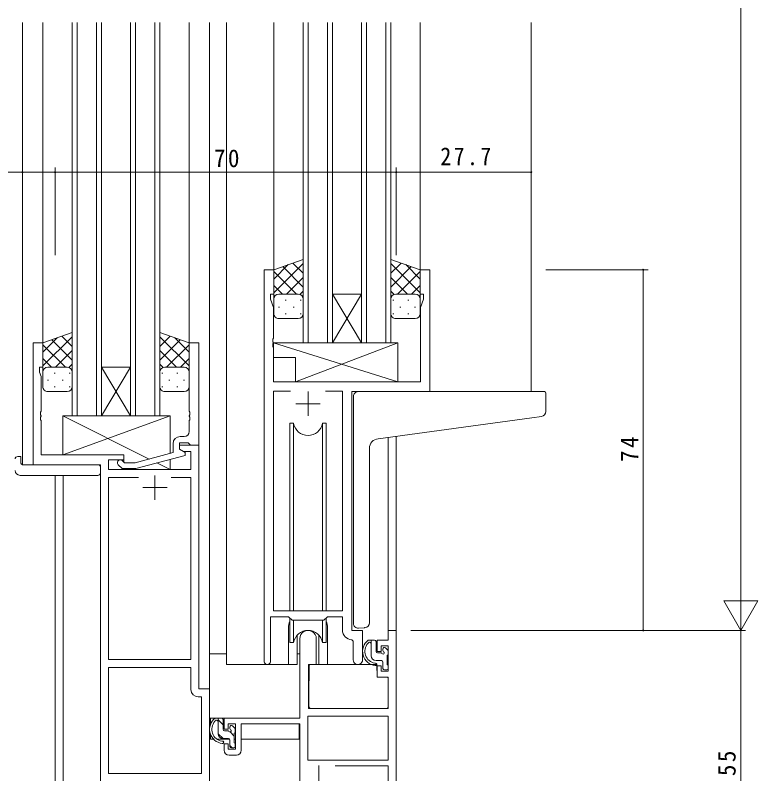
# Model space of a CAD drawing. Units: millimetres on the paper. Extents: x -420 to 373, y -297 to 267.
# Drawn here: x -312.8 to -160.4, y -209.9 to -54.3 of the extents above; entities that cross this region are included whole.
import ezdxf

# ---------------------------------------------------------------- set-up
doc = ezdxf.new("R2010")
doc.units = ezdxf.units.MM
for name, color, linetype, lineweight in [('0-3_YKK_12', 2, 'Continuous', 9), ('0-4_YKK_D', 6, 'Continuous', 9), ('0-6_YKK_13', 4, 'Continuous', 9), ('0-7_YKK_11', 7, 'Continuous', 9)]:
    doc.layers.add(name, color=color, linetype=linetype, lineweight=lineweight)
doc.styles.add('ＭＳ ゴシック', font='')
doc.styles.get('ＭＳ ゴシック').set_extended_font_data('MS Gothic')

msp = doc.modelspace()

# ---------------------------------------------------------------- linework, layer by layer
at = {"layer": '0-3_YKK_12'}
for p, q in [((-311.339, -55.751), (-311.339, -146.501)), ((-307.139, -55.751), (-307.139, -122.001)), ((-301.139, -55.751), (-301.139, -136.502)), ((-300.139, -136.502), (-300.139, -55.751)), ((-296.139, -55.751), (-296.139, -136.502)), ((-295.139, -136.502), (-295.139, -55.751)), ((-289.139, -55.751), (-289.139, -136.502)), ((-288.139, -136.502), (-288.139, -55.751)), ((-284.139, -55.751), (-284.139, -136.502)), ((-283.139, -136.502), (-283.139, -55.751)), ((-277.139, -55.751), (-277.139, -122.001)), ((-272.939, -55.751), (-272.939, -221.501)), ((-269.438, -55.751), (-269.438, -187.501)), ((-259.739, -55.751), (-259.739, -107.001)), ((-253.739, -55.751), (-253.739, -121.502)), ((-252.739, -121.502), (-252.739, -55.751)), ((-248.739, -55.751), (-248.739, -121.502)), ((-247.739, -121.502), (-247.739, -55.751)), ((-241.739, -55.751), (-241.739, -121.502)), ((-240.739, -121.502), (-240.739, -55.751)), ((-236.739, -55.751), (-236.739, -121.502)), ((-235.739, -121.502), (-235.739, -55.751)), ((-229.739, -55.751), (-229.739, -107.001)), ((-206.939, -55.751), (-206.939, -131.501)), ((-241.739, -121.502), (-247.739, -111.502)), ((-247.739, -121.502), (-241.739, -111.502)), ((-247.739, -111.502), (-241.739, -111.502)), ((-253.739, -121.502), (-247.739, -121.502)), ((-247.739, -121.502), (-241.739, -121.502)), ((-241.739, -121.502), (-235.739, -121.502)), ((-289.139, -136.502), (-295.139, -126.502)), ((-295.139, -136.502), (-289.139, -126.502)), ((-295.139, -126.502), (-289.139, -126.502)), ((-228.039, -131.501), (-206.941, -131.501)), ((-301.139, -136.502), (-295.139, -136.502)), ((-295.139, -136.502), (-289.139, -136.502)), ((-289.139, -136.502), (-283.139, -136.502)), ((-236.269, -140.89), (-236.269, -180.501)), ((-234.639, -140.667), (-234.639, -180.501)), ((-308.839, -146.501), (-311.339, -146.501)), ((-295.339, -221.501), (-295.339, -146.801)), ((-304.639, -148.689), (-304.639, -224.201)), ((-303.009, -148.689), (-303.009, -234.101)), ((-256.739, -180.001), (-256.739, -187.501)), ((-248.739, -180.001), (-248.739, -187.501)), ((-241.539, -180.801), (-241.539, -180.501)), ((-236.269, -180.501), (-234.639, -180.501)), ((-256.739, -187.501), (-269.438, -187.501)), ((-242.511, -187.501), (-248.739, -187.501)), ((-242.511, -187.501), (-248.739, -187.501))]:
    msp.add_line(p, q, dxfattribs=at)
for start, end in [(159.63586, 180), (0, 20.36412)]:
    msp.add_arc((-252.739, -180.001), 4, start, end, dxfattribs=at)
at = {"layer": '0-4_YKK_D'}
for p, q in [((-163.941, 212.499), (-163.941, -173.501)), ((-311.339, -103.501), (-311.339, -85.501)), ((-304.639, -103.501), (-304.639, -85.501)), ((-304.639, -103.501), (-304.639, -85.501)), ((-234.639, -103.501), (-234.639, -85.501)), ((-234.639, -103.501), (-234.639, -85.501)), ((-206.939, -103.501), (-206.939, -85.501)), ((-304.639, -86.501), (-234.639, -86.501)), ((-234.639, -86.501), (-206.939, -86.501)), ((-203.939, -106.501), (-182.941, -106.501)), ((-183.941, -180.501), (-183.941, -106.501)), ((-163.941, -180.501), (-163.941, -168.377)), ((-163.941, -180.501), (-167.441, -174.439)), ((-160.441, -174.439), (-167.441, -174.439)), ((-163.941, -180.501), (-160.441, -174.439)), ((-231.639, -180.501), (-162.941, -180.501)), ((-212.639, -180.501), (-162.941, -180.501)), ((-203.939, -180.501), (-182.941, -180.501)), ((-163.941, -180.501), (-163.941, -235.501))]:
    msp.add_line(p, q, dxfattribs=at)
msp.add_lwpolyline([(-304.639, -86.501), (-311.339, -86.501), (-323.64, -86.501)], dxfattribs=at)
for centre, start, end in [((-311.339, -86.501), 0, 180), ((-311.339, -86.501), 180, 0), ((-304.639, -86.501), 0, 180), ((-304.639, -86.501), 0, 180), ((-304.639, -86.501), 180, 0), ((-304.639, -86.501), 180, 0), ((-234.639, -86.501), 0, 180), ((-234.639, -86.501), 0, 180), ((-234.639, -86.501), 180, 0), ((-234.639, -86.501), 180, 0), ((-206.939, -86.501), 0, 180), ((-206.939, -86.501), 180, 0), ((-183.941, -106.501), 90, 270), ((-183.941, -106.501), 270, 90), ((-183.941, -180.501), 90, 270), ((-183.941, -180.501), 270, 90)]:
    msp.add_arc(centre, 0.106, start, end, dxfattribs=at)
at = {"layer": '0-6_YKK_13'}
for p, q in [((-253.741, -104.358), (-259.741, -106.501)), ((-259.741, -111.233), (-253.741, -105.233)), ((-259.741, -108.404), (-256.78, -105.444)), ((-253.741, -110.053), (-257.936, -105.857)), ((-253.741, -107.224), (-255.852, -105.112)), ((-253.741, -112.723), (-253.741, -104.358)), ((-235.739, -104.358), (-229.739, -106.501)), ((-235.739, -112.723), (-235.739, -104.358)), ((-235.739, -107.224), (-233.627, -105.112)), ((-229.739, -111.233), (-235.739, -105.233)), ((-235.739, -110.053), (-231.543, -105.857)), ((-229.739, -108.404), (-232.7, -105.444)), ((-259.741, -106.501), (-259.741, -112.501)), ((-255.12, -111.501), (-259.741, -106.881)), ((-234.359, -111.501), (-229.739, -106.881)), ((-229.739, -106.501), (-229.739, -112.501)), ((-257.18, -111.501), (-253.741, -108.061)), ((-232.299, -111.501), (-235.739, -108.061)), ((-257.949, -111.501), (-259.741, -109.709)), ((-231.531, -111.501), (-229.739, -109.709)), ((-258.741, -111.501), (-255.141, -111.501)), ((-258.341, -111.501), (-254.741, -111.501)), ((-254.409, -111.558), (-253.741, -110.89)), ((-235.071, -111.558), (-235.739, -110.89)), ((-231.139, -111.501), (-234.739, -111.501)), ((-230.739, -111.501), (-234.339, -111.501)), ((-259.741, -115.501), (-259.741, -112.501)), ((-257.406, -112.723), (-257.206, -112.723)), ((-254.376, -112.723), (-254.176, -112.723)), ((-253.741, -112.501), (-253.741, -115.501)), ((-235.739, -112.501), (-235.739, -115.501)), ((-235.104, -112.723), (-235.304, -112.723)), ((-232.074, -112.723), (-232.274, -112.723)), ((-229.739, -115.501), (-229.739, -112.501)), ((-258.821, -114.138), (-258.621, -114.138)), ((-255.791, -114.138), (-255.591, -114.138)), ((-233.689, -114.138), (-233.889, -114.138)), ((-230.659, -114.138), (-230.859, -114.138)), ((-254.741, -116.501), (-258.741, -116.501)), ((-257.406, -115.553), (-257.206, -115.553)), ((-254.376, -115.553), (-254.176, -115.553)), ((-235.104, -115.553), (-235.304, -115.553)), ((-234.739, -116.501), (-230.739, -116.501)), ((-232.074, -115.553), (-232.274, -115.553)), ((-301.141, -119.358), (-307.141, -121.501)), ((-301.141, -127.723), (-301.141, -119.358)), ((-283.139, -119.358), (-277.139, -121.501)), ((-283.139, -127.723), (-283.139, -119.358)), ((-307.141, -126.233), (-301.141, -120.233)), ((-307.141, -123.404), (-304.18, -120.444)), ((-301.141, -125.053), (-305.336, -120.857)), ((-301.141, -122.224), (-303.252, -120.112)), ((-283.139, -122.224), (-281.027, -120.112)), ((-277.139, -126.233), (-283.139, -120.233)), ((-283.139, -125.053), (-278.943, -120.857)), ((-277.139, -123.404), (-280.1, -120.444)), ((-307.141, -121.501), (-307.141, -127.501)), ((-302.52, -126.501), (-307.141, -121.881)), ((-281.759, -126.501), (-277.139, -121.881)), ((-277.139, -121.501), (-277.139, -127.501)), ((-234.313, -121.502), (-259.809, -121.502)), ((-255.313, -129.501), (-234.313, -121.502)), ((-234.313, -121.502), (-234.313, -129.501)), ((-304.58, -126.501), (-301.141, -123.061)), ((-279.699, -126.501), (-283.139, -123.061)), ((-255.313, -124.502), (-259.809, -124.502)), ((-255.313, -124.502), (-255.313, -129.501)), ((-305.349, -126.501), (-307.141, -124.709)), ((-301.809, -126.558), (-301.141, -125.89)), ((-282.471, -126.558), (-283.139, -125.89)), ((-278.931, -126.501), (-277.139, -124.709)), ((-307.141, -130.501), (-307.141, -127.501)), ((-306.141, -126.501), (-302.541, -126.501)), ((-305.741, -126.501), (-302.141, -126.501)), ((-301.141, -127.501), (-301.141, -130.501)), ((-283.139, -127.501), (-283.139, -130.501)), ((-278.539, -126.501), (-282.139, -126.501)), ((-278.139, -126.501), (-281.739, -126.501)), ((-277.139, -130.501), (-277.139, -127.501)), ((-306.221, -129.138), (-306.021, -129.138)), ((-304.806, -127.723), (-304.606, -127.723)), ((-303.191, -129.138), (-302.991, -129.138)), ((-301.776, -127.723), (-301.576, -127.723)), ((-282.504, -127.723), (-282.704, -127.723)), ((-281.089, -129.138), (-281.289, -129.138)), ((-279.474, -127.723), (-279.674, -127.723)), ((-278.059, -129.138), (-278.259, -129.138)), ((-304.806, -130.553), (-304.606, -130.553)), ((-301.776, -130.553), (-301.576, -130.553)), ((-282.504, -130.553), (-282.704, -130.553)), ((-279.474, -130.553), (-279.674, -130.553)), ((-234.313, -129.501), (-255.313, -129.501)), ((-302.141, -131.501), (-306.141, -131.501)), ((-282.139, -131.501), (-278.139, -131.501)), ((-242.439, -131.501), (-206.941, -131.501)), ((-204.241, -131.501), (-206.941, -131.501)), ((-203.941, -135.585), (-203.941, -131.801)), ((-243.439, -140.615), (-243.439, -132.501)), ((-285.361, -145.34), (-303.039, -136.501)), ((-303.039, -144.501), (-281.039, -136.501)), ((-238.313, -141.171), (-206.84, -136.854)), ((-206.84, -136.854), (-204.854, -136.581)), ((-255.697, -176.501), (-255.697, -138.001)), ((-249.781, -176.501), (-249.781, -138.001)), ((-248.989, -138.001), (-249.781, -138.001)), ((-248.989, -176.501), (-248.989, -138.001)), ((-243.439, -140.615), (-243.439, -141.619)), ((-243.439, -179.056), (-243.439, -141.619)), ((-240.139, -178.943), (-240.139, -143.163)), ((-311.827, -144.809), (-311.639, -144.809)), ((-311.639, -144.809), (-311.639, -145.309)), ((-311.639, -146.201), (-311.639, -145.309)), ((-281.039, -147.501), (-283.743, -146.149)), ((-311.339, -146.501), (-295.839, -146.501)), ((-295.339, -147.001), (-295.339, -147.689)), ((-295.339, -147.689), (-295.339, -148.189)), ((-311.827, -148.689), (-295.839, -148.689)), ((-256.489, -177.951), (-256.489, -183.001)), ((-255.697, -183.001), (-255.697, -178.431)), ((-249.781, -183.001), (-249.781, -178.431)), ((-248.989, -183.001), (-248.989, -177.951)), ((-241.139, -179.947), (-242.352, -180.053)), ((-241.139, -179.947), (-241.052, -179.939)), ((-254.989, -181.517), (-254.989, -187.501)), ((-250.489, -187.501), (-250.489, -181.517)), ((-256.489, -183.001), (-255.697, -183.001)), ((-249.781, -183.001), (-248.989, -183.001)), ((-239.069, -182.501), (-240.369, -182.501)), ((-239.769, -185.701), (-239.769, -182.501)), ((-238.769, -184.801), (-238.769, -182.801)), ((-237.83, -185.101), (-238.469, -185.101)), ((-237.369, -184.301), (-237.369, -184.64)), ((-236.357, -184.589), (-236.857, -184.089)), ((-236.269, -185.401), (-236.269, -184.801)), ((-269.438, -185.301), (-272.934, -185.301)), ((-272.934, -198.501), (-272.934, -185.301)), ((-254.989, -185.301), (-254.439, -185.301)), ((-237.669, -186.701), (-238.769, -186.701)), ((-236.469, -187.601), (-236.469, -185.601)), ((-254.989, -187.501), (-256.739, -187.501)), ((-252.515, -187.798), (-252.569, -194.001)), ((-238.637, -187.501), (-252.215, -187.501)), ((-248.739, -187.501), (-250.489, -187.501)), ((-238.637, -187.501), (-238.569, -190.101)), ((-237.369, -187.001), (-237.369, -188.301)), ((-236.269, -188.301), (-236.269, -187.801)), ((-237.069, -188.601), (-236.569, -188.601)), ((-252.534, -190.001), (-252.639, -190.001)), ((-238.569, -190.101), (-236.6, -190.101)), ((-236.269, -194.001), (-236.3, -190.399)), ((-252.569, -194.001), (-252.55, -196.204)), ((-236.288, -196.204), (-236.269, -194.001)), ((-252.639, -194.931), (-252.56, -195.01)), ((-252.25, -196.501), (-236.588, -196.501)), ((-254.739, -198.501), (-272.934, -198.501)), ((-272.734, -198.501), (-272.734, -199.753)), ((-270.469, -198.501), (-271.769, -198.501)), ((-271.169, -201.701), (-271.169, -198.501)), ((-270.169, -199.885), (-271.169, -198.885)), ((-270.169, -200.801), (-270.169, -198.801)), ((-268.769, -200.301), (-268.769, -200.64)), ((-267.757, -200.589), (-268.257, -200.089)), ((-267.669, -201.401), (-267.669, -200.801)), ((-254.534, -199.782), (-254.534, -202.801)), ((-272.734, -201.891), (-272.734, -202.801)), ((-270.181, -202.701), (-271.169, -201.713)), ((-269.23, -201.101), (-269.869, -201.101)), ((-267.869, -202.185), (-268.709, -201.344)), ((-267.869, -203.601), (-267.869, -201.601)), ((-272.734, -202.801), (-272.154, -202.801)), ((-271.458, -202.801), (-268.845, -202.801)), ((-269.069, -202.701), (-270.169, -202.701)), ((-268.769, -203.001), (-268.769, -204.301)), ((-267.869, -202.801), (-267.639, -202.801)), ((-267.669, -204.301), (-267.669, -203.801)), ((-254.534, -202.801), (-266.439, -202.801)), ((-268.281, -204.601), (-268.769, -204.113)), ((-268.469, -204.601), (-267.969, -204.601))]:
    msp.add_line(p, q, dxfattribs=at)
for points in [[(-234.313, -129.501), (-259.809, -121.502), (-259.809, -124.502)], [(-303.039, -144.501), (-303.039, -136.501), (-281.039, -136.501), (-281.039, -144.182)], [(-255.697, -138.001), (-256.489, -138.001), (-256.489, -176.501)], [(-290.539, -145.953), (-290.539, -144.501), (-303.039, -144.501)], [(-281.039, -145.425), (-281.039, -147.501), (-290.539, -147.501), (-290.539, -147.301)]]:
    msp.add_lwpolyline(points, dxfattribs=at)
for centre, radius, start, end in [((-258.741, -112.501), 1, 89.99998, 179.99998), ((-258.741, -112.501), 1, 89.99998, 179.99998), ((-254.741, -112.501), 1, 359.99998, 89.99998), ((-254.741, -112.501), 1, 359.99998, 89.99998), ((-234.739, -112.501), 1, 89.99998, 179.99998), ((-234.739, -112.501), 1, 89.99998, 179.99998), ((-230.739, -112.501), 1, 359.99998, 89.99998), ((-230.739, -112.501), 1, 359.99998, 89.99998), ((-258.741, -115.501), 1, 179.99998, 269.99998), ((-254.741, -115.501), 1, 269.99998, 359.99998), ((-234.739, -115.501), 1, 179.99998, 269.99998), ((-230.739, -115.501), 1, 269.99998, 359.99998), ((-306.141, -127.501), 1, 89.99998, 179.99998), ((-306.141, -127.501), 1, 89.99998, 179.99998), ((-302.141, -127.501), 1, 359.99998, 89.99998), ((-302.141, -127.501), 1, 359.99998, 89.99998), ((-282.139, -127.501), 1, 89.99998, 179.99998), ((-282.139, -127.501), 1, 89.99998, 179.99998), ((-278.139, -127.501), 1, 359.99998, 89.99998), ((-278.139, -127.501), 1, 359.99998, 89.99998), ((-306.141, -130.501), 1, 179.99998, 269.99998), ((-302.141, -130.501), 1, 269.99998, 359.99998), ((-282.139, -130.501), 1, 179.99998, 269.99998), ((-278.139, -130.501), 1, 269.99998, 359.99998), ((-242.439, -132.501), 1, 135.57298, 180), ((-242.439, -132.501), 1, 90, 135.57298), ((-242.439, -132.501), 1, 121.36697, 135.57298), ((-204.241, -131.801), 0.3, 0, 90), ((-204.941, -135.585), 1, 275, 0), ((-252.739, -137.501), 3, 189.59798, 350.40582), ((-238.139, -143.163), 2, 95, 180), ((-312.057, -145.939), 1.153, 78.49471, 123.87698), ((-312.362, -145.297), 0.462, 136.9505, 182.04652), ((-311.339, -146.201), 0.3, 180, 270), ((-311.826, -147.689), 1, 180, 269.99493), ((-295.839, -147.001), 0.5, 0, 90), ((-295.839, -148.189), 0.5, 269.99889, 0), ((-241.139, -178.943), 1, 275, 0), ((-252.739, -183.501), 3, 9.59416, 170.4066), ((-242.439, -179.056), 1, 180, 275), ((-238.654, -184.822), 2.885, 126.45192, 263.90388), ((-238.569, -184.788), 2.504, 139.45805, 259.25217), ((-240.629, -182.905), 0.3, 301.62189, 336.95038), ((-240.169, -183.101), 0.2, 36.86989, 156.95038), ((-239.769, -182.801), 0.3, 216.86989, 270), ((-239.069, -182.801), 0.3, 0, 90), ((-238.469, -184.801), 0.3, 180, 270), ((-237.83, -185.401), 0.3, 33.05573, 90), ((-237.369, -185.101), 0.25, 213.05573, 56.94426), ((-237.069, -184.301), 0.3, 45, 180), ((-237.069, -184.64), 0.3, 180, 236.94426), ((-236.569, -184.801), 0.3, 0, 45), ((-238.769, -185.701), 1, 180, 270), ((-237.669, -187.001), 0.3, 0, 90), ((-236.469, -185.401), 0.2, 270, 0), ((-252.215, -187.801), 0.3, 90, 179.49998), ((-238.89, -187.451), 0.25, 253.63879, 125.58162), ((-237.069, -188.301), 0.3, 180, 270), ((-236.569, -188.301), 0.3, 270, 0), ((-236.469, -187.801), 0.2, 0, 90), ((-236.6, -190.401), 0.3, 0.5, 90), ((-252.25, -196.201), 0.3, 180.49998, 270), ((-236.588, -196.201), 0.3, 270, 359.5), ((-270.054, -200.822), 2.885, 126.45192, 263.90388), ((-269.969, -200.788), 2.504, 139.45805, 259.25217), ((-272.029, -198.905), 0.3, 301.62189, 336.95038), ((-271.569, -199.101), 0.2, 36.86989, 156.95038), ((-271.169, -198.801), 0.3, 216.86989, 270), ((-270.469, -198.801), 0.3, 0, 90), ((-269.869, -200.801), 0.3, 180, 270), ((-268.469, -200.301), 0.3, 45, 180), ((-268.469, -200.64), 0.3, 180, 236.94426), ((-267.969, -200.801), 0.3, 0, 45), ((-270.169, -201.701), 1, 180, 270), ((-269.23, -201.401), 0.3, 33.05573, 90), ((-268.769, -201.101), 0.25, 213.05573, 56.94426), ((-267.869, -201.401), 0.2, 270, 0), ((-270.29, -203.451), 0.25, 253.63879, 125.58162), ((-269.069, -203.001), 0.3, 0, 90), ((-267.869, -203.801), 0.2, 0, 90), ((-268.469, -204.301), 0.3, 180, 270), ((-267.969, -204.301), 0.3, 270, 0)]:
    msp.add_arc(centre, radius, start, end, dxfattribs=at)
at = {"layer": '0-7_YKK_11'}
for p, q in [((-261.739, -106.501), (-261.739, -186.851)), ((-256.326, -131.431), (-259.809, -131.431)), ((-252.739, -131.501), (-252.739, -136.501)), ((-255.239, -134.001), (-250.239, -134.001)), ((-278.139, -140.701), (-278.939, -140.701)), ((-284.139, -148.701), (-284.139, -153.701)), ((-280.789, -149.131), (-276.769, -149.131)), ((-286.639, -151.201), (-281.639, -151.201)), ((-293.709, -209.871), (-293.709, -188.131)), ((-236.269, -198.131), (-252.809, -198.131)), ((-267.439, -206.101), (-268.939, -206.101)), ((-250.539, -208.201), (-250.539, -213.201))]:
    msp.add_line(p, q, dxfattribs=at)
for points in [[(-241.539, -186.536), (-241.539, -180.501), (-243.739, -180.501), (-243.739, -131.501), (-227.739, -131.501), (-227.739, -106.501), (-229.739, -106.501), (-229.739, -111.501), (-229.039, -111.501), (-229.039, -112.501), (-229.669, -114.232), (-229.669, -129.501), (-259.809, -129.501), (-259.809, -122.459), (-259.929, -122.276), (-259.929, -121.726), (-259.809, -121.543), (-259.809, -121.459), (-259.929, -121.276), (-259.929, -120.726), (-259.809, -120.543), (-259.809, -114.232), (-260.439, -112.501), (-260.439, -111.501), (-259.739, -111.501), (-259.739, -106.501), (-261.739, -106.501)], [(-295.339, -212.751), (-295.339, -146.501), (-309.139, -146.501), (-309.139, -121.501), (-307.139, -121.501), (-307.139, -126.501), (-307.839, -126.501), (-307.839, -127.506), (-307.509, -128.412), (-307.509, -135.543), (-307.629, -135.726), (-307.629, -136.276), (-307.509, -136.459), (-307.509, -136.543), (-307.629, -136.726), (-307.629, -137.276), (-307.509, -137.459), (-307.509, -144.501), (-290.539, -144.501), (-290.539, -145.501), (-293.709, -145.501), (-293.709, -147.501), (-276.769, -147.501), (-276.769, -143.801), (-278.273, -143.801), (-279.139, -143.301), (-279.139, -142.501), (-275.139, -142.501), (-275.139, -192.501), (-272.939, -192.501), (-272.939, -210.001)], [(-275.139, -142.501), (-275.139, -121.501), (-277.139, -121.501), (-277.139, -135.543), (-277.019, -135.726), (-277.019, -136.276), (-277.139, -136.459), (-277.139, -136.543), (-277.019, -136.726), (-277.019, -137.276), (-277.139, -137.459), (-277.139, -139.701)], [(-256.326, -131.431), (-259.809, -131.431), (-259.809, -176.501), (-245.669, -176.501), (-245.669, -131.431), (-249.152, -131.431)], [(-291.663, -146.525), (-290.888, -147.301), (-288.042, -147.301), (-277.939, -144.594), (-277.939, -143.994), (-279.139, -143.301), (-279.139, -142.001), (-277.339, -142.001), (-277.139, -142.201), (-276.839, -142.501), (-275.139, -142.501)], [(-280.439, -142.201), (-280.439, -144.021), (-288.2, -146.101), (-290.39, -146.101), (-290.815, -145.677)], [(-280.789, -149.131), (-276.769, -149.131), (-276.769, -186.501), (-293.709, -186.501), (-293.709, -149.131), (-287.489, -149.131)], [(-260.439, -186.851), (-260.439, -177.701), (-256.739, -177.701), (-256.009, -178.431), (-249.469, -178.431), (-248.739, -177.701), (-245.669, -177.701), (-245.669, -180.431)], [(-251.039, -182.201), (-251.039, -187.501), (-252.639, -187.501), (-252.639, -196.501), (-236.269, -196.501), (-236.269, -190.101), (-238.539, -190.101), (-238.539, -187.801), (-237.739, -187.801), (-237.739, -188.901), (-236.269, -188.901), (-236.269, -183.701), (-237.739, -183.701), (-237.739, -184.801), (-238.539, -184.801), (-238.539, -182.501), (-236.269, -182.501), (-236.269, -180.501), (-234.639, -180.501), (-234.639, -220.501)], [(-269.939, -205.101), (-269.939, -203.801), (-269.139, -203.801), (-269.139, -204.901), (-267.639, -204.901), (-267.639, -199.701), (-269.139, -199.701), (-269.139, -200.801), (-269.939, -200.801), (-269.939, -198.501), (-254.439, -198.501), (-254.439, -182.201)], [(-243.756, -182.429), (-243.469, -182.729), (-243.469, -186.536)], [(-293.709, -209.871), (-293.709, -188.131), (-276.769, -188.131), (-276.769, -192.631)], [(-275.269, -194.131), (-274.569, -194.131), (-274.569, -209.871), (-293.709, -209.871)], [(-258.693, -218.87), (-254.439, -211.501), (-254.439, -199.701), (-266.439, -199.701), (-266.439, -205.101)], [(-236.269, -218.871), (-236.269, -208.301), (-247.14, -208.301)]]:
    msp.add_lwpolyline(points, dxfattribs=at)
msp.add_lwpolyline([(-236.269, -198.131), (-252.809, -198.131), (-252.809, -207.101), (-236.269, -207.101)], close=True, dxfattribs=at)
for centre, radius, start, end in [((-278.139, -139.701), 1, 270, 359.99998), ((-278.939, -142.201), 1.5, 90, 179.99998), ((-291.239, -146.101), 0.6, 44.99998, 225), ((-252.739, -182.201), 1.7, 359.99998, 180), ((-243.669, -180.431), 2, 179.99998, 267.50807), ((-242.504, -186.536), 0.965, 179.99998, 0), ((-261.089, -186.851), 0.65, 179.99998, 0), ((-275.269, -192.631), 1.5, 180, 269.99998), ((-268.939, -205.101), 1, 180, 269.99998), ((-267.439, -205.101), 1, 270, 359.99998)]:
    msp.add_arc(centre, radius, start, end, dxfattribs=at)

# ---------------------------------------------------------------- texts
at = {"layer": '0-4_YKK_D', "color": 3, "char_height": 3.666, "attachment_point": 7, "style": 'ＭＳ ゴシック'}
for s, insert in [('\\T1.21;\\W0.95;70', (-272.039, -85.501)), ('\\T1.22;\\W0.9;27.7', (-225.589, -85.101))]:
    msp.add_mtext(s, dxfattribs=dict(at, insert=insert))
at = {"layer": '0-4_YKK_D', "color": 3, "char_height": 3.666, "attachment_point": 7, "rotation": 90, "style": 'ＭＳ ゴシック'}
for s, insert in [('\\T1.21;\\W0.95;74', (-184.941, -145.939)), ('\\T1.21;\\W0.95;55', (-164.941, -210.401))]:
    msp.add_mtext(s, dxfattribs=dict(at, insert=insert))

doc.saveas('drawing.dxf')
